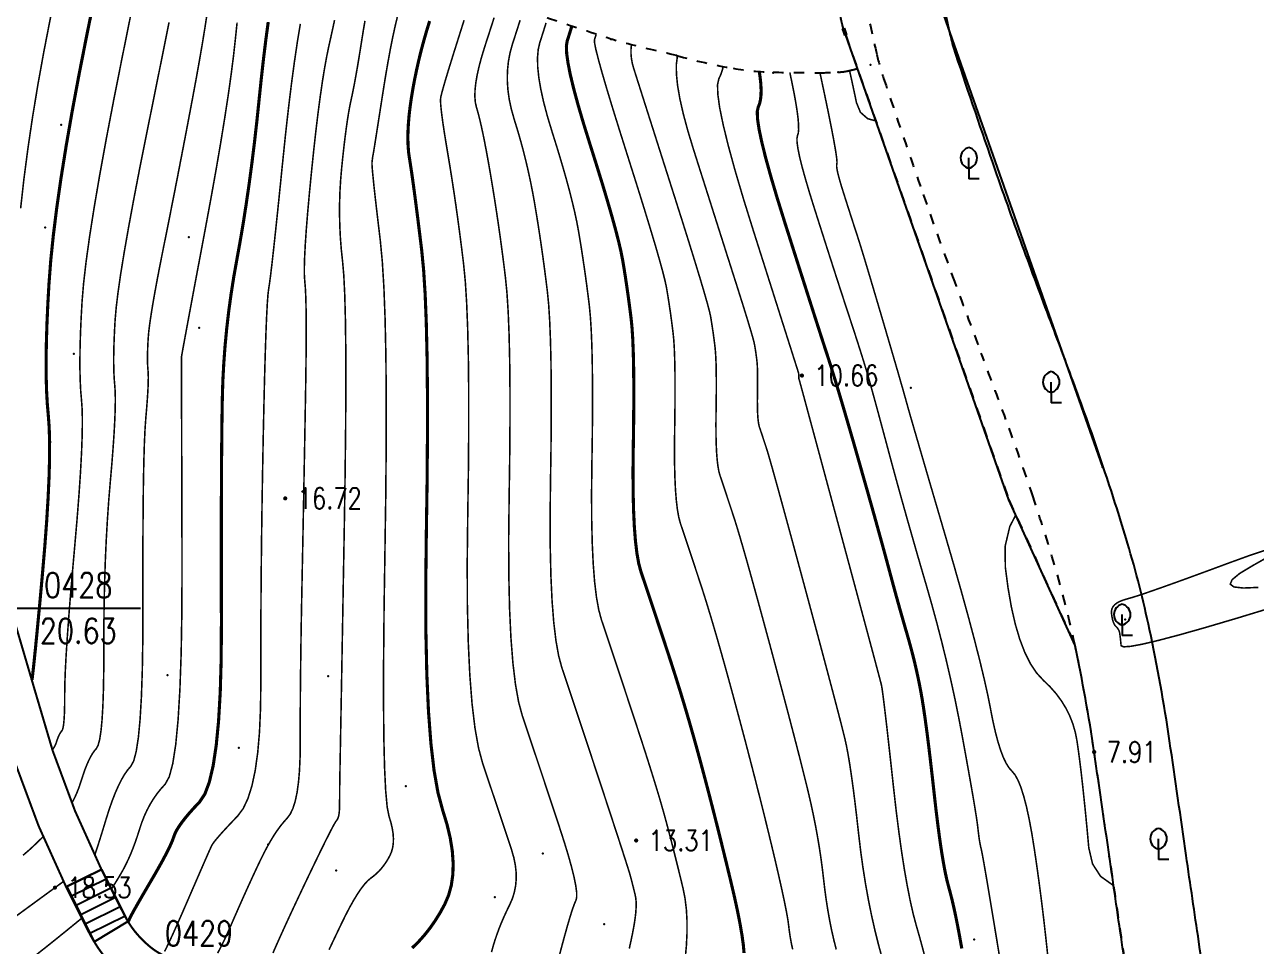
# Model space of a CAD drawing. Extents: x 940 to 2162, y 608 to 1562.
# Drawn here: x 1280.2 to 1339.5, y 819.3 to 863.6 of the extents above; entities that cross this region are included whole.
import ezdxf
from ezdxf.enums import TextEntityAlignment as Align

# ---------------------------------------------------------------- set-up
doc = ezdxf.new("R2010")
doc.units = 0
doc.header["$LTSCALE"] = 0.5
doc.header["$PDSIZE"] = 0.2
doc.linetypes.add('X6', pattern=[2, 1, -1])
doc.layers.get('0').update_dxf_attribs({"linetype": 'CONTINUOUS'})
for name, color, linetype in [('DGX', 2, 'CONTINUOUS'), ('DLSS', 4, 'CONTINUOUS'), ('GCD', 1, 'CONTINUOUS'), ('JMD', 6, 'CONTINUOUS'), ('KZD', 1, 'CONTINUOUS'), ('SXSS', 5, 'CONTINUOUS'), ('ZBTZ', 3, 'CONTINUOUS'), ('ZDH', 1, 'CONTINUOUS')]:
    doc.layers.add(name, color=color, linetype=linetype)
doc.styles.add('HZ', font='rs.shx', dxfattribs={"width": 0.8, "bigfont": 'hztxt.shx'})
doc.linetypes.add('1161', pattern='A,0,[149,AAA.SHX,S=0.15,R=0,X=0,Y=0],-1.6', length=1.6)

# ---------------------------------------------------------------- blocks, each defined once
blk = doc.blocks.new('gc143')
for p, q in [((0, 1), (0, 2)), ((0, 1), (0, 0)), ((1, 0), (0, 0))]:
    blk.add_line(p, q)
for centre, start, end in [((0.225, 2), 102.68038, 257.31962), ((-0.225, 2), 282.68038, 77.31962)]:
    blk.add_arc(centre, 1.025, start, end)
blk = doc.blocks.new('GC200')
at = {"linetype": 'Continuous', "const_width": 0.2, "flags": 128}
blk.add_lwpolyline([(-0.1, 0, 1), (0.1, 0, 1)], format="xyb", close=True, dxfattribs=at)

msp = doc.modelspace()

# ---------------------------------------------------------------- linework, layer by layer
at = {"linetype": 'Continuous', "flags": 128}
for points, elevation in [([(1283.881, 822.979), (1282.18, 822.141)], 18.435), ([(1285.156, 820.477), (1283.529, 819.503)], 17.54)]:
    msp.add_lwpolyline(points, dxfattribs=dict(at, elevation=elevation))
at = {"layer": 'DGX', "linetype": 'Continuous', "const_width": 0.075, "flags": 128}
for points, elevation in [([(1279.991, 854.805), (1280.151, 856.23), (1280.343, 857.695), (1280.566, 859.203), (1280.821, 860.752), (1281.108, 862.342), (1281.426, 863.974), (1281.744, 865.538), (1282.033, 866.925), (1282.29, 868.136), (1282.518, 869.17), (1282.715, 870.027), (1282.882, 870.708), (1283.019, 871.212), (1283.125, 871.54), (1283.211, 871.772), (1283.29, 871.989), (1283.322, 872.082)], 20.5), ([(1281.521, 828.732), (1281.561, 828.79), (1281.65, 828.944), (1281.702, 829.069), (1281.736, 829.174), (1281.769, 829.27), (1281.803, 829.357), (1281.837, 829.435), (1281.872, 829.504), (1281.907, 829.563), (1281.941, 829.613), (1281.977, 829.654), (1282.01, 829.715), (1282.038, 829.823), (1282.062, 829.979), (1282.081, 830.183), (1282.096, 830.434), (1282.106, 830.733), (1282.112, 831.08), (1282.113, 831.475), (1282.12, 831.952), (1282.142, 832.546), (1282.179, 833.258), (1282.232, 834.087), (1282.3, 835.033), (1282.384, 836.097), (1282.483, 837.278), (1282.598, 838.576), (1282.71, 839.873), (1282.802, 841.05), (1282.873, 842.106), (1282.923, 843.042), (1282.953, 843.857), (1282.963, 844.552), (1282.952, 845.126), (1282.921, 845.581), (1282.884, 845.999), (1282.86, 846.468), (1282.846, 846.985), (1282.844, 847.553), (1282.853, 848.169), (1282.873, 848.835), (1282.905, 849.551), (1282.948, 850.316), (1283.021, 851.192), (1283.142, 852.238), (1283.312, 853.457), (1283.53, 854.846), (1283.797, 856.407), (1284.112, 858.139), (1284.476, 860.042), (1284.888, 862.117), (1285.298, 864.145)], 19.5), ([(1282.457, 826.175), (1282.47, 826.197), (1282.595, 826.44), (1282.71, 826.697), (1282.814, 826.967), (1282.908, 827.25), (1282.996, 827.528), (1283.085, 827.782), (1283.175, 828.012), (1283.266, 828.218), (1283.357, 828.399), (1283.448, 828.556), (1283.541, 828.689), (1283.634, 828.798), (1283.721, 828.958), (1283.797, 829.244), (1283.86, 829.657), (1283.911, 830.195), (1283.95, 830.86), (1283.977, 831.651), (1283.992, 832.568), (1283.995, 833.612), (1283.997, 834.706), (1284.01, 835.774), (1284.033, 836.816), (1284.067, 837.833), (1284.111, 838.824), (1284.166, 839.789), (1284.231, 840.728), (1284.307, 841.642), (1284.382, 842.503), (1284.442, 843.284), (1284.49, 843.985), (1284.523, 844.606), (1284.543, 845.147), (1284.549, 845.608), (1284.542, 845.989), (1284.521, 846.291), (1284.497, 846.569), (1284.481, 846.88), (1284.472, 847.223), (1284.47, 847.6), (1284.476, 848.009), (1284.49, 848.451), (1284.511, 848.926), (1284.539, 849.434), (1284.591, 850.031), (1284.681, 850.775), (1284.81, 851.664), (1284.978, 852.699), (1285.185, 853.88), (1285.43, 855.207), (1285.713, 856.681), (1286.036, 858.3), (1286.361, 859.91), (1286.652, 861.356), (1286.91, 862.639), (1287.133, 863.757)], 19), ([(1283.554, 823.657), (1283.6, 823.789), (1283.67, 824.004), (1283.757, 824.276), (1283.86, 824.604), (1283.979, 824.989), (1284.114, 825.432), (1284.257, 825.883), (1284.402, 826.294), (1284.547, 826.667), (1284.694, 827), (1284.842, 827.295), (1284.99, 827.55), (1285.14, 827.765), (1285.291, 827.942), (1285.433, 828.201), (1285.555, 828.665), (1285.658, 829.334), (1285.741, 830.208), (1285.804, 831.286), (1285.848, 832.569), (1285.872, 834.057), (1285.877, 835.75), (1285.874, 837.46), (1285.878, 839.002), (1285.887, 840.375), (1285.901, 841.579), (1285.921, 842.614), (1285.947, 843.481), (1285.979, 844.178), (1286.016, 844.707), (1286.053, 845.132), (1286.083, 845.517), (1286.106, 845.863), (1286.123, 846.17), (1286.133, 846.437), (1286.136, 846.664), (1286.132, 846.852), (1286.122, 847.001), (1286.11, 847.138), (1286.102, 847.292), (1286.098, 847.461), (1286.097, 847.647), (1286.1, 847.849), (1286.106, 848.067), (1286.117, 848.302), (1286.131, 848.552), (1286.156, 848.847), (1286.201, 849.214), (1286.265, 849.652), (1286.347, 850.163), (1286.449, 850.746), (1286.57, 851.401), (1286.71, 852.128), (1286.869, 852.927), (1287.039, 853.77), (1287.21, 854.629), (1287.383, 855.505), (1287.557, 856.397), (1287.733, 857.306), (1287.911, 858.231), (1288.09, 859.172), (1288.271, 860.13), (1288.444, 861.065), (1288.601, 861.941), (1288.741, 862.756), (1288.864, 863.512), (1288.971, 864.207)], 18.5), ([(1289.473, 818.949), (1289.665, 819.317), (1289.863, 819.727), (1290.065, 820.18), (1290.268, 820.645), (1290.465, 821.094), (1290.656, 821.526), (1290.843, 821.941), (1291.024, 822.339), (1291.2, 822.721), (1291.37, 823.085), (1291.535, 823.433), (1291.697, 823.761), (1291.859, 824.068), (1292.02, 824.353), (1292.181, 824.616), (1292.342, 824.857), (1292.502, 825.076), (1292.661, 825.273), (1292.821, 825.449), (1292.969, 825.649), (1293.098, 825.921), (1293.207, 826.265), (1293.295, 826.68), (1293.364, 827.167), (1293.412, 827.726), (1293.44, 828.356), (1293.448, 829.058), (1293.447, 829.823), (1293.45, 830.642), (1293.456, 831.516), (1293.465, 832.444), (1293.477, 833.426), (1293.492, 834.462), (1293.511, 835.553), (1293.533, 836.699), (1293.556, 837.868), (1293.579, 839.03), (1293.601, 840.185), (1293.622, 841.334), (1293.644, 842.475), (1293.665, 843.61), (1293.685, 844.738), (1293.705, 845.859), (1293.721, 846.921), (1293.732, 847.874), (1293.737, 848.716), (1293.735, 849.448), (1293.728, 850.069), (1293.714, 850.581), (1293.695, 850.982), (1293.669, 851.273), (1293.649, 851.561), (1293.646, 851.954), (1293.66, 852.451), (1293.691, 853.053), (1293.739, 853.76), (1293.804, 854.571), (1293.886, 855.486), (1293.985, 856.506), (1294.092, 857.539), (1294.198, 858.496), (1294.304, 859.376), (1294.41, 860.178), (1294.515, 860.903), (1294.62, 861.551), (1294.724, 862.122), (1294.827, 862.617), (1294.926, 863.058), (1295.017, 863.473), (1295.1, 863.861)], 16.5), ([(1292.136, 818.957), (1292.289, 819.309), (1292.462, 819.695), (1292.653, 820.116), (1292.862, 820.572), (1293.09, 821.063), (1293.337, 821.588), (1293.602, 822.149), (1293.886, 822.744), (1294.163, 823.32), (1294.408, 823.825), (1294.621, 824.258), (1294.802, 824.619), (1294.95, 824.908), (1295.066, 825.125), (1295.15, 825.27), (1295.202, 825.343), (1295.236, 825.388), (1295.265, 825.45), (1295.29, 825.527), (1295.31, 825.621), (1295.325, 825.731), (1295.336, 825.858), (1295.342, 826), (1295.344, 826.159), (1295.344, 826.331), (1295.345, 826.517), (1295.346, 826.714), (1295.348, 826.924), (1295.351, 827.146), (1295.354, 827.38), (1295.359, 827.627), (1295.363, 827.885), (1295.371, 828.299), (1295.384, 829.008), (1295.402, 830.014), (1295.426, 831.316), (1295.454, 832.915), (1295.488, 834.81), (1295.526, 837.001), (1295.57, 839.489), (1295.609, 841.995), (1295.634, 844.241), (1295.645, 846.227), (1295.642, 847.954), (1295.624, 849.42), (1295.592, 850.627), (1295.546, 851.573), (1295.486, 852.26), (1295.426, 852.817), (1295.382, 853.376), (1295.354, 853.936), (1295.341, 854.497), (1295.343, 855.06), (1295.361, 855.624), (1295.395, 856.189), (1295.444, 856.756), (1295.5, 857.303), (1295.557, 857.809), (1295.613, 858.275), (1295.669, 858.699), (1295.725, 859.083), (1295.78, 859.426), (1295.835, 859.728), (1295.89, 859.99), (1295.946, 860.246), (1296.004, 860.534), (1296.066, 860.853), (1296.13, 861.203), (1296.197, 861.584), (1296.266, 861.996), (1296.338, 862.439), (1296.413, 862.914), (1296.489, 863.387), (1296.565, 863.829)], 16), ([(1294.837, 819.118), (1295.014, 819.494), (1295.208, 819.902), (1295.419, 820.344), (1295.633, 820.78), (1295.837, 821.171), (1296.031, 821.516), (1296.216, 821.816), (1296.39, 822.071), (1296.554, 822.281), (1296.708, 822.446), (1296.852, 822.566), (1296.987, 822.668), (1297.117, 822.779), (1297.24, 822.9), (1297.358, 823.031), (1297.469, 823.171), (1297.574, 823.321), (1297.673, 823.481), (1297.765, 823.65), (1297.843, 823.831), (1297.897, 824.028), (1297.927, 824.241), (1297.934, 824.468), (1297.917, 824.711), (1297.876, 824.97), (1297.812, 825.244), (1297.723, 825.533), (1297.633, 825.991), (1297.561, 826.771), (1297.508, 827.875), (1297.473, 829.3), (1297.458, 831.049), (1297.462, 833.119), (1297.484, 835.513), (1297.525, 838.228), (1297.566, 840.981), (1297.587, 843.483), (1297.589, 845.735), (1297.571, 847.737), (1297.533, 849.489), (1297.476, 850.992), (1297.399, 852.244), (1297.303, 853.246), (1297.204, 854.073), (1297.119, 854.797), (1297.047, 855.42), (1296.99, 855.941), (1296.948, 856.36), (1296.919, 856.677), (1296.904, 856.892), (1296.903, 857.006), (1296.909, 857.066), (1296.916, 857.122), (1296.922, 857.174), (1296.928, 857.22), (1296.934, 857.263), (1296.94, 857.301), (1296.946, 857.334), (1296.952, 857.363), (1296.965, 857.434), (1296.992, 857.595), (1297.032, 857.845), (1297.086, 858.185), (1297.153, 858.614), (1297.234, 859.132), (1297.329, 859.74), (1297.438, 860.437), (1297.553, 861.155), (1297.668, 861.823), (1297.782, 862.443), (1297.895, 863.014), (1298.008, 863.536), (1298.121, 864.009)], 15.5), ([(1301.336, 863.863), (1301.184, 863.38), (1301.009, 862.826), (1300.833, 862.268), (1300.679, 861.773), (1300.546, 861.34), (1300.435, 860.97), (1300.346, 860.663), (1300.278, 860.418), (1300.232, 860.237), (1300.208, 860.118), (1300.201, 859.999), (1300.209, 859.818), (1300.231, 859.576), (1300.267, 859.271), (1300.317, 858.904), (1300.381, 858.476), (1300.46, 857.985), (1300.552, 857.432), (1300.651, 856.839), (1300.749, 856.225), (1300.846, 855.591), (1300.942, 854.938), (1301.036, 854.264), (1301.129, 853.57), (1301.221, 852.856), (1301.312, 852.121), (1301.394, 851.28), (1301.459, 850.243), (1301.508, 849.01), (1301.541, 847.583), (1301.558, 845.96), (1301.558, 844.142), (1301.542, 842.129), (1301.51, 839.921), (1301.486, 837.718), (1301.494, 835.721), (1301.536, 833.929), (1301.611, 832.343), (1301.718, 830.963), (1301.859, 829.788), (1302.032, 828.819), (1302.238, 828.056), (1302.455, 827.414), (1302.659, 826.807), (1302.851, 826.237), (1303.03, 825.702), (1303.196, 825.204), (1303.35, 824.742), (1303.492, 824.315), (1303.621, 823.925), (1303.727, 823.557), (1303.8, 823.2), (1303.839, 822.854), (1303.844, 822.518), (1303.816, 822.192), (1303.753, 821.876), (1303.658, 821.571), (1303.528, 821.276), (1303.387, 820.987), (1303.255, 820.7), (1303.132, 820.414), (1303.018, 820.129), (1302.913, 819.845), (1302.818, 819.563), (1302.732, 819.282), (1302.655, 819.002)], 14.5), ([(1302.781, 863.981), (1302.654, 863.586), (1302.509, 863.138), (1302.346, 862.635), (1302.189, 862.126), (1302.062, 861.656), (1301.965, 861.225), (1301.898, 860.835), (1301.861, 860.484), (1301.854, 860.172), (1301.877, 859.901), (1301.93, 859.668), (1301.999, 859.432), (1302.073, 859.149), (1302.151, 858.817), (1302.234, 858.438), (1302.321, 858.01), (1302.412, 857.535), (1302.507, 857.013), (1302.606, 856.442), (1302.706, 855.844), (1302.804, 855.239), (1302.898, 854.627), (1302.99, 854.007), (1303.079, 853.38), (1303.165, 852.746), (1303.248, 852.105), (1303.328, 851.457), (1303.4, 850.719), (1303.458, 849.811), (1303.501, 848.731), (1303.53, 847.48), (1303.544, 846.059), (1303.544, 844.466), (1303.53, 842.702), (1303.502, 840.767), (1303.481, 838.837), (1303.489, 837.087), (1303.525, 835.517), (1303.59, 834.128), (1303.685, 832.918), (1303.808, 831.889), (1303.96, 831.04), (1304.14, 830.372), (1304.339, 829.782), (1304.545, 829.168), (1304.758, 828.531), (1304.979, 827.871), (1305.206, 827.187), (1305.441, 826.48), (1305.683, 825.75), (1305.932, 824.996), (1306.165, 824.271), (1306.36, 823.629), (1306.516, 823.068), (1306.634, 822.589), (1306.713, 822.191), (1306.753, 821.876), (1306.755, 821.642), (1306.718, 821.49), (1306.656, 821.349), (1306.582, 821.148), (1306.495, 820.888), (1306.397, 820.567), (1306.287, 820.187), (1306.164, 819.747), (1306.029, 819.247), (1305.882, 818.687)], 14), ([(1309.287, 819.173), (1309.365, 819.529), (1309.433, 819.852), (1309.489, 820.142), (1309.535, 820.407), (1309.571, 820.654), (1309.597, 820.882), (1309.612, 821.091), (1309.618, 821.282), (1309.613, 821.455), (1309.598, 821.609), (1309.572, 821.744), (1309.542, 821.869), (1309.512, 821.992), (1309.483, 822.112), (1309.453, 822.229), (1309.424, 822.344), (1309.395, 822.456), (1309.366, 822.565), (1309.337, 822.672), (1309.291, 822.831), (1309.209, 823.095), (1309.091, 823.465), (1308.938, 823.94), (1308.749, 824.521), (1308.524, 825.208), (1308.264, 826), (1307.968, 826.898), (1307.663, 827.82), (1307.377, 828.686), (1307.109, 829.495), (1306.859, 830.247), (1306.627, 830.942), (1306.414, 831.581), (1306.219, 832.162), (1306.042, 832.688), (1305.887, 833.262), (1305.757, 833.991), (1305.651, 834.874), (1305.57, 835.913), (1305.514, 837.106), (1305.483, 838.454), (1305.476, 839.956), (1305.494, 841.614), (1305.519, 843.275), (1305.531, 844.789), (1305.53, 846.157), (1305.518, 847.378), (1305.493, 848.451), (1305.456, 849.378), (1305.407, 850.159), (1305.345, 850.792), (1305.276, 851.349), (1305.205, 851.899), (1305.131, 852.444), (1305.055, 852.982), (1304.976, 853.514), (1304.895, 854.04), (1304.811, 854.559), (1304.725, 855.073), (1304.634, 855.582), (1304.533, 856.089), (1304.424, 856.593), (1304.307, 857.095), (1304.181, 857.595), (1304.046, 858.092), (1303.902, 858.587), (1303.75, 859.08), (1303.612, 859.566), (1303.51, 860.043), (1303.444, 860.511), (1303.415, 860.969), (1303.422, 861.418), (1303.466, 861.857), (1303.546, 862.286), (1303.662, 862.707), (1303.793, 863.111), (1303.916, 863.495), (1304.032, 863.857)], 13.5), ([(1284.352, 822.03), (1284.368, 822.053), (1284.47, 822.208), (1284.579, 822.381), (1284.695, 822.572), (1284.819, 822.78), (1284.945, 823.003), (1285.067, 823.239), (1285.185, 823.489), (1285.3, 823.751), (1285.41, 824.027), (1285.517, 824.316), (1285.62, 824.617), (1285.72, 824.932), (1285.824, 825.247), (1285.943, 825.549), (1286.076, 825.837), (1286.222, 826.113), (1286.383, 826.376), (1286.557, 826.625), (1286.746, 826.862), (1286.949, 827.086), (1287.145, 827.442), (1287.314, 828.078), (1287.456, 828.993), (1287.57, 830.187), (1287.658, 831.661), (1287.719, 833.413), (1287.752, 835.445), (1287.759, 837.756), (1287.752, 840.055), (1287.747, 842.05), (1287.742, 843.741), (1287.738, 845.129), (1287.735, 846.212), (1287.733, 846.993), (1287.732, 847.469), (1287.732, 847.642), (1287.75, 847.756), (1287.804, 848.058), (1287.894, 848.547), (1288.019, 849.223), (1288.18, 850.086), (1288.376, 851.137), (1288.609, 852.375), (1288.876, 853.799), (1289.149, 855.272), (1289.396, 856.651), (1289.617, 857.939), (1289.811, 859.133), (1289.98, 860.236), (1290.123, 861.246), (1290.24, 862.163), (1290.331, 862.988), (1290.409, 863.741)], 18), ([(1286.919, 819.034), (1287.026, 819.246), (1287.163, 819.531), (1287.328, 819.889), (1287.521, 820.32), (1287.744, 820.824), (1287.995, 821.402), (1288.246, 821.982), (1288.468, 822.493), (1288.66, 822.936), (1288.823, 823.31), (1288.957, 823.616), (1289.062, 823.853), (1289.138, 824.022), (1289.184, 824.122), (1289.231, 824.202), (1289.31, 824.311), (1289.42, 824.448), (1289.561, 824.613), (1289.733, 824.806), (1289.937, 825.027), (1290.172, 825.277), (1290.439, 825.555), (1290.703, 825.91), (1290.931, 826.393), (1291.124, 827.003), (1291.281, 827.739), (1291.402, 828.603), (1291.488, 829.594), (1291.537, 830.712), (1291.552, 831.957), (1291.55, 833.286), (1291.553, 834.655), (1291.561, 836.063), (1291.573, 837.512), (1291.589, 839), (1291.61, 840.528), (1291.636, 842.097), (1291.666, 843.705), (1291.699, 845.242), (1291.731, 846.599), (1291.764, 847.773), (1291.797, 848.767), (1291.83, 849.579), (1291.863, 850.209), (1291.896, 850.658), (1291.929, 850.926), (1291.969, 851.178), (1292.022, 851.578), (1292.087, 852.126), (1292.166, 852.824), (1292.257, 853.67), (1292.362, 854.664), (1292.479, 855.807), (1292.61, 857.099), (1292.747, 858.42), (1292.886, 859.652), (1293.026, 860.795), (1293.168, 861.848), (1293.31, 862.811), (1293.455, 863.685)], 17), ([(1311.972, 818.632), (1312.034, 819.298), (1312.065, 819.925), (1312.065, 820.516), (1312.033, 821.07), (1311.97, 821.586), (1311.875, 822.065), (1311.765, 822.521), (1311.656, 822.967), (1311.547, 823.404), (1311.44, 823.832), (1311.333, 824.25), (1311.227, 824.659), (1311.122, 825.058), (1311.017, 825.449), (1310.903, 825.86), (1310.77, 826.322), (1310.616, 826.835), (1310.443, 827.399), (1310.25, 828.014), (1310.038, 828.681), (1309.805, 829.398), (1309.553, 830.167), (1309.298, 830.937), (1309.059, 831.66), (1308.835, 832.336), (1308.626, 832.964), (1308.433, 833.545), (1308.255, 834.079), (1308.092, 834.565), (1307.944, 835.003), (1307.815, 835.483), (1307.706, 836.092), (1307.617, 836.83), (1307.55, 837.698), (1307.503, 838.694), (1307.477, 839.82), (1307.471, 841.075), (1307.486, 842.46), (1307.507, 843.848), (1307.517, 845.113), (1307.517, 846.255), (1307.506, 847.275), (1307.486, 848.172), (1307.455, 848.946), (1307.413, 849.598), (1307.362, 850.127), (1307.304, 850.592), (1307.245, 851.052), (1307.183, 851.507), (1307.119, 851.956), (1307.053, 852.401), (1306.986, 852.84), (1306.916, 853.274), (1306.844, 853.703), (1306.76, 854.151), (1306.655, 854.642), (1306.528, 855.176), (1306.38, 855.753), (1306.21, 856.373), (1306.018, 857.036), (1305.805, 857.742), (1305.57, 858.491), (1305.346, 859.232), (1305.165, 859.915), (1305.027, 860.539), (1304.931, 861.104), (1304.879, 861.61), (1304.869, 862.058), (1304.903, 862.447), (1304.979, 862.778), (1305.078, 863.085), (1305.179, 863.403), (1305.282, 863.733)], 13), ([(1317.152, 819.132), (1317.111, 819.312), (1317.074, 819.496), (1317.04, 819.685), (1317.009, 819.877), (1316.982, 820.073), (1316.958, 820.274), (1316.926, 820.512), (1316.874, 820.82), (1316.801, 821.199), (1316.708, 821.649), (1316.595, 822.169), (1316.461, 822.76), (1316.308, 823.421), (1316.134, 824.153), (1315.945, 824.931), (1315.748, 825.732), (1315.541, 826.554), (1315.326, 827.399), (1315.102, 828.266), (1314.87, 829.156), (1314.628, 830.067), (1314.377, 831.001), (1314.129, 831.917), (1313.892, 832.775), (1313.667, 833.575), (1313.454, 834.317), (1313.253, 835.001), (1313.064, 835.627), (1312.888, 836.195), (1312.723, 836.705), (1312.569, 837.172), (1312.424, 837.61), (1312.288, 838.019), (1312.162, 838.4), (1312.044, 838.752), (1311.936, 839.075), (1311.838, 839.369), (1311.748, 839.635), (1311.67, 839.926), (1311.604, 840.295), (1311.55, 840.742), (1311.509, 841.267), (1311.481, 841.871), (1311.465, 842.553), (1311.462, 843.314), (1311.471, 844.152), (1311.483, 844.993), (1311.489, 845.76), (1311.489, 846.452), (1311.483, 847.07), (1311.47, 847.613), (1311.452, 848.082), (1311.427, 848.477), (1311.395, 848.798), (1311.361, 849.079), (1311.324, 849.358), (1311.287, 849.633), (1311.248, 849.906), (1311.209, 850.175), (1311.167, 850.441), (1311.125, 850.704), (1311.082, 850.964), (1311.014, 851.289), (1310.899, 851.748), (1310.736, 852.341), (1310.526, 853.068), (1310.268, 853.928), (1309.963, 854.923), (1309.611, 856.051), (1309.211, 857.313), (1308.816, 858.564), (1308.476, 859.657), (1308.192, 860.593), (1307.965, 861.373), (1307.793, 861.995), (1307.676, 862.46), (1307.616, 862.769), (1307.612, 862.92), (1307.647, 863.031), (1307.693, 863.183)], 12), ([(1280.106, 823.662), (1280.334, 823.856), (1280.518, 824.021), (1280.68, 824.175), (1280.844, 824.332), (1281.01, 824.494), (1281.073, 824.556)], 19), ([(1279.554, 820.573), (1280.273, 821.1), (1280.987, 821.622), (1281.608, 822.076), (1282.052, 822.401)], 18.5), ([(1280.079, 818.357), (1280.361, 818.573), (1280.666, 818.81), (1280.995, 819.069), (1281.347, 819.349), (1281.723, 819.65), (1282.122, 819.972), (1282.512, 820.289), (1282.859, 820.573), (1282.931, 820.634)], 18)]:
    msp.add_lwpolyline(points, dxfattribs=dict(at, elevation=elevation))
at = {"layer": 'DGX', "color": 3, "linetype": 'Continuous', "const_width": 0.15, "flags": 128}
for points, elevation in [([(1280.539, 832.105), (1280.557, 832.243), (1280.628, 832.879), (1280.711, 833.686), (1280.806, 834.664), (1280.915, 835.814), (1281.035, 837.135), (1281.151, 838.488), (1281.244, 839.73), (1281.313, 840.862), (1281.36, 841.884), (1281.384, 842.795), (1281.386, 843.597), (1281.364, 844.289), (1281.32, 844.87), (1281.272, 845.43), (1281.238, 846.056), (1281.22, 846.748), (1281.217, 847.505), (1281.23, 848.329), (1281.257, 849.22), (1281.299, 850.176), (1281.357, 851.198), (1281.442, 852.307), (1281.567, 853.522), (1281.732, 854.843), (1281.937, 856.271), (1282.182, 857.805), (1282.467, 859.445), (1282.792, 861.192), (1283.157, 863.045), (1283.521, 864.841)], 20), ([(1285.164, 820.464), (1285.183, 820.498), (1285.213, 820.557), (1285.242, 820.621), (1285.284, 820.708), (1285.35, 820.835), (1285.442, 821.003), (1285.559, 821.211), (1285.701, 821.46), (1285.868, 821.749), (1286.061, 822.079), (1286.278, 822.45), (1286.496, 822.824), (1286.691, 823.168), (1286.863, 823.48), (1287.01, 823.76), (1287.135, 824.009), (1287.236, 824.226), (1287.313, 824.412), (1287.367, 824.566), (1287.423, 824.713), (1287.507, 824.878), (1287.62, 825.06), (1287.761, 825.259), (1287.93, 825.476), (1288.127, 825.71), (1288.352, 825.961), (1288.606, 826.229), (1288.857, 826.607), (1289.073, 827.185), (1289.256, 827.963), (1289.404, 828.941), (1289.518, 830.119), (1289.598, 831.498), (1289.644, 833.077), (1289.655, 834.857), (1289.651, 836.67), (1289.65, 838.352), (1289.651, 839.902), (1289.655, 841.32), (1289.662, 842.606), (1289.672, 843.76), (1289.684, 844.783), (1289.699, 845.673), (1289.724, 846.499), (1289.768, 847.328), (1289.829, 848.16), (1289.908, 848.995), (1290.005, 849.833), (1290.12, 850.673), (1290.252, 851.517), (1290.403, 852.363), (1290.559, 853.225), (1290.709, 854.115), (1290.852, 855.033), (1290.989, 855.979), (1291.119, 856.953), (1291.243, 857.955), (1291.36, 858.985), (1291.47, 860.043), (1291.578, 861.081), (1291.687, 862.048), (1291.797, 862.944), (1291.908, 863.771)], 17.5), ([(1299.677, 863.818), (1299.533, 863.349), (1299.398, 862.881), (1299.274, 862.417), (1299.159, 861.954), (1299.055, 861.493), (1298.96, 861.035), (1298.874, 860.578), (1298.799, 860.124), (1298.736, 859.682), (1298.687, 859.263), (1298.654, 858.866), (1298.634, 858.492), (1298.63, 858.141), (1298.64, 857.812), (1298.664, 857.505), (1298.704, 857.222), (1298.753, 856.914), (1298.81, 856.536), (1298.874, 856.087), (1298.944, 855.568), (1299.022, 854.978), (1299.106, 854.318), (1299.197, 853.587), (1299.295, 852.786), (1299.387, 851.84), (1299.461, 850.675), (1299.516, 849.29), (1299.553, 847.686), (1299.572, 845.862), (1299.572, 843.819), (1299.554, 841.557), (1299.517, 839.075), (1299.49, 836.6), (1299.498, 834.361), (1299.542, 832.355), (1299.622, 830.584), (1299.738, 829.048), (1299.89, 827.745), (1300.078, 826.678), (1300.301, 825.844), (1300.514, 825.147), (1300.67, 824.486), (1300.769, 823.863), (1300.81, 823.277), (1300.794, 822.727), (1300.721, 822.215), (1300.591, 821.74), (1300.403, 821.302), (1300.18, 820.894), (1299.941, 820.51), (1299.688, 820.148), (1299.42, 819.81), (1299.137, 819.494), (1298.839, 819.202)], 15), ([(1314.81, 818.958), (1314.776, 819.343), (1314.713, 819.803), (1314.622, 820.337), (1314.503, 820.946), (1314.355, 821.628), (1314.178, 822.386), (1313.988, 823.172), (1313.799, 823.943), (1313.612, 824.697), (1313.426, 825.435), (1313.242, 826.156), (1313.059, 826.862), (1312.877, 827.551), (1312.697, 828.225), (1312.516, 828.888), (1312.331, 829.548), (1312.142, 830.205), (1311.949, 830.858), (1311.752, 831.508), (1311.551, 832.154), (1311.346, 832.797), (1311.138, 833.436), (1310.933, 834.055), (1310.741, 834.635), (1310.562, 835.178), (1310.394, 835.682), (1310.239, 836.148), (1310.096, 836.577), (1309.965, 836.967), (1309.846, 837.319), (1309.742, 837.704), (1309.655, 838.193), (1309.584, 838.786), (1309.53, 839.482), (1309.492, 840.283), (1309.471, 841.187), (1309.466, 842.195), (1309.479, 843.306), (1309.495, 844.42), (1309.503, 845.436), (1309.503, 846.354), (1309.495, 847.172), (1309.478, 847.893), (1309.453, 848.514), (1309.42, 849.038), (1309.379, 849.462), (1309.332, 849.836), (1309.284, 850.205), (1309.235, 850.57), (1309.184, 850.931), (1309.131, 851.288), (1309.077, 851.641), (1309.021, 851.989), (1308.963, 852.334), (1308.887, 852.72), (1308.777, 853.195), (1308.632, 853.758), (1308.453, 854.41), (1308.239, 855.151), (1307.991, 855.979), (1307.708, 856.896), (1307.391, 857.902), (1307.081, 858.898), (1306.821, 859.786), (1306.61, 860.566), (1306.448, 861.238), (1306.336, 861.803), (1306.273, 862.259), (1306.259, 862.608), (1306.295, 862.849), (1306.362, 863.058), (1306.441, 863.311), (1306.521, 863.57)], 12.5)]:
    msp.add_lwpolyline(points, dxfattribs=dict(at, elevation=elevation))
at = {"layer": 'DGX', "linetype": 'Continuous', "const_width": 0.075}
for points, elevation in [([(1319.247, 819.128), (1319.134, 819.577), (1319.03, 820.036), (1318.935, 820.506), (1318.848, 820.987), (1318.771, 821.478), (1318.701, 821.979), (1318.641, 822.492), (1318.58, 823.01), (1318.51, 823.532), (1318.431, 824.056), (1318.342, 824.583), (1318.245, 825.113), (1318.138, 825.646), (1318.022, 826.181), (1317.897, 826.72), (1317.755, 827.302), (1317.588, 827.97), (1317.396, 828.724), (1317.178, 829.563), (1316.936, 830.488), (1316.668, 831.499), (1316.375, 832.595), (1316.058, 833.777), (1315.741, 834.945), (1315.453, 836.001), (1315.192, 836.945), (1314.96, 837.776), (1314.755, 838.494), (1314.578, 839.1), (1314.429, 839.593), (1314.308, 839.974), (1314.204, 840.289), (1314.106, 840.585), (1314.014, 840.861), (1313.929, 841.117), (1313.85, 841.355), (1313.777, 841.573), (1313.711, 841.772), (1313.65, 841.951), (1313.597, 842.147), (1313.553, 842.396), (1313.517, 842.698), (1313.489, 843.052), (1313.47, 843.46), (1313.459, 843.92), (1313.457, 844.433), (1313.463, 844.999), (1313.471, 845.566), (1313.476, 846.083), (1313.475, 846.55), (1313.471, 846.967), (1313.463, 847.334), (1313.45, 847.65), (1313.433, 847.917), (1313.412, 848.133), (1313.389, 848.323), (1313.364, 848.511), (1313.339, 848.697), (1313.313, 848.881), (1313.286, 849.062), (1313.258, 849.242), (1313.23, 849.419), (1313.201, 849.594), (1313.147, 849.838), (1313.046, 850.22), (1312.898, 850.74), (1312.703, 851.399), (1312.46, 852.196), (1312.17, 853.132), (1311.833, 854.206), (1311.448, 855.418), (1311.06, 856.635), (1310.713, 857.724), (1310.408, 858.683), (1310.143, 859.513), (1309.92, 860.215), (1309.738, 860.787), (1309.597, 861.231), (1309.497, 861.545), (1309.429, 861.794), (1309.386, 862.039), (1309.367, 862.28), (1309.373, 862.518), (1309.393, 862.676)], 11.5), ([(1311.613, 862.145), (1311.601, 862.112), (1311.551, 861.73), (1311.555, 861.264), (1311.612, 860.711), (1311.722, 860.073), (1311.886, 859.35), (1312.104, 858.54), (1312.375, 857.646), (1312.667, 856.725), (1312.949, 855.839), (1313.22, 854.987), (1313.48, 854.169), (1313.729, 853.386), (1313.967, 852.636), (1314.195, 851.921), (1314.412, 851.241), (1314.611, 850.613), (1314.786, 850.057), (1314.936, 849.572), (1315.062, 849.159), (1315.163, 848.818), (1315.24, 848.549), (1315.292, 848.351), (1315.319, 848.225), (1315.335, 848.134), (1315.349, 848.042), (1315.364, 847.949), (1315.378, 847.855), (1315.391, 847.76), (1315.404, 847.664), (1315.417, 847.566), (1315.429, 847.468), (1315.44, 847.356), (1315.449, 847.218), (1315.455, 847.054), (1315.46, 846.864), (1315.462, 846.648), (1315.462, 846.407), (1315.46, 846.139), (1315.455, 845.845), (1315.452, 845.552), (1315.453, 845.286), (1315.459, 845.048), (1315.469, 844.837), (1315.483, 844.653), (1315.502, 844.497), (1315.525, 844.368), (1315.552, 844.267), (1315.584, 844.174), (1315.618, 844.071), (1315.656, 843.958), (1315.697, 843.835), (1315.741, 843.702), (1315.788, 843.559), (1315.839, 843.406), (1315.893, 843.243), (1315.97, 842.991), (1316.091, 842.573), (1316.256, 841.987), (1316.465, 841.234), (1316.717, 840.315), (1317.014, 839.228), (1317.354, 837.974), (1317.738, 836.553), (1318.123, 835.123), (1318.467, 833.843), (1318.769, 832.711), (1319.03, 831.728), (1319.25, 830.894), (1319.428, 830.209), (1319.565, 829.673), (1319.661, 829.286), (1319.737, 828.942), (1319.815, 828.532), (1319.895, 828.057), (1319.976, 827.517), (1320.06, 826.913), (1320.146, 826.243), (1320.233, 825.508), (1320.323, 824.709), (1320.42, 823.885), (1320.532, 823.079), (1320.657, 822.289), (1320.796, 821.516), (1320.949, 820.76), (1321.116, 820.021), (1321.297, 819.299), (1321.492, 818.594)], 11), ([(1313.807, 861.631), (1313.764, 861.454), (1313.691, 861.243), (1313.598, 861.041), (1313.534, 860.753), (1313.548, 860.286), (1313.638, 859.642), (1313.807, 858.819), (1314.052, 857.818), (1314.375, 856.639), (1314.775, 855.281), (1315.253, 853.746), (1315.738, 852.219), (1316.16, 850.891), (1316.519, 849.759), (1316.816, 848.825), (1317.05, 848.089), (1317.221, 847.549), (1317.33, 847.208), (1317.376, 847.063), (1317.389, 847.02), (1317.401, 846.982), (1317.412, 846.948), (1317.42, 846.92), (1317.427, 846.896), (1317.433, 846.878), (1317.436, 846.864), (1317.438, 846.855), (1317.439, 846.849), (1317.44, 846.843), (1317.441, 846.836), (1317.442, 846.83), (1317.443, 846.823), (1317.444, 846.817), (1317.445, 846.81), (1317.446, 846.803), (1317.447, 846.795), (1317.447, 846.786), (1317.448, 846.775), (1317.448, 846.762), (1317.448, 846.747), (1317.448, 846.73), (1317.448, 846.712), (1317.448, 846.691), (1317.447, 846.671), (1317.447, 846.653), (1317.448, 846.636), (1317.449, 846.622), (1317.449, 846.609), (1317.451, 846.599), (1317.452, 846.59), (1317.454, 846.583), (1317.456, 846.576), (1317.459, 846.569), (1317.461, 846.561), (1317.464, 846.553), (1317.467, 846.544), (1317.471, 846.534), (1317.474, 846.523), (1317.478, 846.512), (1317.511, 846.39), (1317.605, 846.046), (1317.758, 845.48), (1317.97, 844.693), (1318.243, 843.685), (1318.575, 842.454), (1318.966, 841.003), (1319.418, 839.329), (1319.87, 837.652), (1320.265, 836.186), (1320.602, 834.933), (1320.882, 833.892), (1321.104, 833.064), (1321.268, 832.448), (1321.375, 832.044), (1321.424, 831.853), (1321.451, 831.702), (1321.491, 831.418), (1321.544, 831.001), (1321.61, 830.451), (1321.69, 829.769), (1321.782, 828.954), (1321.887, 828.007), (1322.005, 826.926), (1322.131, 825.819), (1322.261, 824.791), (1322.393, 823.841), (1322.529, 822.97), (1322.668, 822.178), (1322.81, 821.465), (1322.954, 820.83), (1323.102, 820.275), (1323.246, 819.773), (1323.376, 819.3), (1323.493, 818.857)], 10.5), ([(1319.887, 861.438), (1319.904, 861.362), (1320.005, 860.908), (1320.111, 860.417), (1320.222, 859.888), (1320.414, 859.422), (1320.761, 859.119), (1321.156, 859.009)], 8.5), ([(1317.014, 861.342), (1317.12, 860.837), (1317.223, 860.323), (1317.305, 859.866), (1317.368, 859.465), (1317.411, 859.12), (1317.434, 858.832), (1317.437, 858.6), (1317.421, 858.425), (1317.384, 858.307), (1317.356, 858.173), (1317.364, 857.953), (1317.409, 857.648), (1317.491, 857.256), (1317.61, 856.779), (1317.766, 856.215), (1317.958, 855.565), (1318.187, 854.83), (1318.429, 854.069), (1318.66, 853.345), (1318.88, 852.657), (1319.09, 852.005), (1319.288, 851.39), (1319.476, 850.811), (1319.653, 850.268), (1319.819, 849.762), (1319.974, 849.29), (1320.117, 848.851), (1320.249, 848.445), (1320.368, 848.072), (1320.476, 847.731), (1320.571, 847.424), (1320.655, 847.149), (1320.727, 846.908), (1320.801, 846.652), (1320.891, 846.336), (1320.995, 845.959), (1321.116, 845.521), (1321.251, 845.023), (1321.402, 844.464), (1321.569, 843.844), (1321.751, 843.164), (1321.945, 842.44), (1322.149, 841.692), (1322.363, 840.918), (1322.587, 840.119), (1322.82, 839.295), (1323.063, 838.446), (1323.316, 837.571), (1323.579, 836.672), (1323.84, 835.76), (1324.089, 834.848), (1324.325, 833.936), (1324.548, 833.025), (1324.759, 832.114), (1324.957, 831.204), (1325.142, 830.293), (1325.315, 829.383), (1325.472, 828.519), (1325.611, 827.744), (1325.732, 827.061), (1325.835, 826.468), (1325.919, 825.965), (1325.985, 825.553), (1326.032, 825.231), (1326.062, 825), (1326.082, 824.822), (1326.102, 824.66), (1326.121, 824.512), (1326.141, 824.38), (1326.16, 824.263), (1326.179, 824.161), (1326.198, 824.075), (1326.216, 824.004), (1326.243, 823.888), (1326.286, 823.666), (1326.345, 823.339), (1326.421, 822.906), (1326.513, 822.368), (1326.621, 821.725), (1326.746, 820.976), (1326.887, 820.121), (1327.031, 819.248), (1327.161, 818.443)], 9.5), ([(1318.462, 861.332), (1318.522, 861.058), (1318.648, 860.466), (1318.785, 859.813), (1318.917, 859.172), (1319.028, 858.611), (1319.12, 858.13), (1319.191, 857.731), (1319.243, 857.412), (1319.274, 857.174), (1319.286, 857.016), (1319.277, 856.94), (1319.266, 856.886), (1319.269, 856.798), (1319.287, 856.675), (1319.32, 856.517), (1319.368, 856.326), (1319.43, 856.099), (1319.508, 855.838), (1319.6, 855.542), (1319.697, 855.236), (1319.79, 854.945), (1319.878, 854.669), (1319.962, 854.407), (1320.042, 854.16), (1320.118, 853.927), (1320.189, 853.709), (1320.256, 853.505), (1320.331, 853.27), (1320.429, 852.956), (1320.55, 852.563), (1320.692, 852.092), (1320.857, 851.543), (1321.043, 850.915), (1321.252, 850.208), (1321.484, 849.423), (1321.713, 848.641), (1321.918, 847.943), (1322.097, 847.33), (1322.251, 846.802), (1322.379, 846.357), (1322.482, 845.998), (1322.559, 845.723), (1322.612, 845.532), (1322.676, 845.301), (1322.789, 844.904), (1322.951, 844.341), (1323.163, 843.613), (1323.423, 842.72), (1323.732, 841.66), (1324.091, 840.436), (1324.498, 839.045), (1324.911, 837.625), (1325.283, 836.313), (1325.615, 835.108), (1325.907, 834.01), (1326.16, 833.019), (1326.372, 832.136), (1326.545, 831.36), (1326.677, 830.69), (1326.792, 830.105), (1326.911, 829.581), (1327.034, 829.116), (1327.161, 828.713), (1327.292, 828.37), (1327.428, 828.087), (1327.568, 827.865), (1327.712, 827.703), (1327.856, 827.529), (1327.998, 827.272), (1328.136, 826.931), (1328.271, 826.506), (1328.404, 825.998), (1328.533, 825.405), (1328.659, 824.729), (1328.781, 823.968), (1328.901, 823.157), (1329.015, 822.325), (1329.126, 821.475), (1329.232, 820.605), (1329.333, 819.715), (1329.431, 818.806)], 9)]:
    msp.add_lwpolyline(points, dxfattribs=dict(at, elevation=elevation))
at = {"layer": 'DGX', "color": 3, "linetype": 'Continuous', "const_width": 0.15, "elevation": 10}
msp.add_lwpolyline([(1315.542, 861.389), (1315.583, 861.121), (1315.617, 860.799), (1315.631, 860.51), (1315.626, 860.252), (1315.6, 860.027), (1315.556, 859.834), (1315.491, 859.674), (1315.446, 859.46), (1315.459, 859.109), (1315.531, 858.621), (1315.663, 857.995), (1315.852, 857.232), (1316.101, 856.331), (1316.408, 855.293), (1316.774, 854.117), (1317.152, 852.928), (1317.495, 851.85), (1317.804, 850.883), (1318.078, 850.026), (1318.317, 849.281), (1318.521, 848.646), (1318.691, 848.123), (1318.826, 847.71), (1318.952, 847.321), (1319.093, 846.87), (1319.251, 846.355), (1319.425, 845.778), (1319.614, 845.138), (1319.82, 844.434), (1320.042, 843.668), (1320.279, 842.839), (1320.517, 842.004), (1320.74, 841.218), (1320.948, 840.483), (1321.14, 839.797), (1321.316, 839.16), (1321.478, 838.574), (1321.624, 838.037), (1321.755, 837.551), (1321.877, 837.096), (1321.996, 836.655), (1322.113, 836.227), (1322.227, 835.814), (1322.339, 835.414), (1322.449, 835.029), (1322.555, 834.657), (1322.66, 834.299), (1322.76, 833.947), (1322.856, 833.596), (1322.947, 833.246), (1323.033, 832.895), (1323.114, 832.544), (1323.19, 832.193), (1323.261, 831.843), (1323.328, 831.493), (1323.394, 831.111), (1323.463, 830.667), (1323.536, 830.161), (1323.613, 829.593), (1323.693, 828.962), (1323.776, 828.268), (1323.863, 827.513), (1323.954, 826.695), (1324.046, 825.881), (1324.137, 825.137), (1324.226, 824.462), (1324.315, 823.858), (1324.403, 823.323), (1324.489, 822.859), (1324.575, 822.464), (1324.659, 822.139), (1324.744, 821.83), (1324.831, 821.483), (1324.919, 821.098), (1325.009, 820.675), (1325.101, 820.213), (1325.195, 819.713), (1325.29, 819.176)], dxfattribs=at)
at = {"layer": 'DGX', "linetype": 'Continuous', "const_width": 0.075}
msp.add_lwpolyline([(1327.89, 840.042), (1327.603, 839.494), (1327.38, 838.553), (1327.385, 837.535), (1327.518, 836.525), (1327.678, 835.608), (1327.866, 834.786), (1328.082, 834.058), (1328.325, 833.423), (1328.595, 832.882), (1328.894, 832.435), (1329.22, 832.082), (1329.543, 831.769), (1329.831, 831.441), (1330.085, 831.097), (1330.304, 830.739), (1330.489, 830.366), (1330.64, 829.978), (1330.756, 829.575), (1330.837, 829.156), (1330.902, 828.704), (1330.969, 828.197), (1331.038, 827.636), (1331.108, 827.021), (1331.179, 826.351), (1331.253, 825.627), (1331.328, 824.85), (1331.404, 824.017), (1331.585, 823.245), (1331.972, 822.647), (1332.566, 822.223), (1332.594, 822.215)], dxfattribs=at)
at = {"layer": 'DGX', "linetype": 'Continuous', "const_width": 0.075, "flags": 128}
for points in [[(1339.85, 838.33), (1339.142, 838.093), (1338.206, 837.754), (1337.21, 837.385), (1336.321, 837.059), (1335.538, 836.775), (1334.862, 836.534), (1334.293, 836.335), (1333.83, 836.179), (1333.474, 836.066), (1333.225, 835.995), (1333.042, 835.94), (1332.885, 835.877), (1332.755, 835.805), (1332.651, 835.723), (1332.573, 835.633), (1332.521, 835.534), (1332.495, 835.426), (1332.496, 835.308), (1332.511, 835.192), (1332.529, 835.087), (1332.551, 834.992), (1332.576, 834.908), (1332.604, 834.835), (1332.635, 834.773), (1332.669, 834.722), (1332.707, 834.681), (1332.744, 834.645), (1332.777, 834.607), (1332.806, 834.568), (1332.831, 834.527), (1332.853, 834.484), (1332.87, 834.439), (1332.883, 834.393), (1332.893, 834.345), (1332.9, 834.292), (1332.908, 834.234), (1332.916, 834.17), (1332.924, 834.099), (1332.932, 834.022), (1332.941, 833.939), (1332.949, 833.849), (1332.958, 833.753), (1333.079, 833.696), (1333.425, 833.72), (1333.996, 833.826), (1334.792, 834.015), (1335.813, 834.285), (1337.058, 834.638), (1338.528, 835.072), (1340.223, 835.589)], [(1339.566, 836.557), (1338.842, 836.526), (1338.39, 836.578), (1338.211, 836.713), (1338.304, 836.93), (1338.669, 837.231), (1339.307, 837.614), (1339.968, 837.988)]]:
    msp.add_lwpolyline(points, dxfattribs=at)
at = {"layer": 'DLSS', "linetype": 'X6'}
for points in [[(1337.304, 791.906, -0.016269), (1336.217, 797.847, -0.000047), (1335.237, 804.412, -0.000121), (1334.856, 806.965, -0.000007), (1333.963, 812.968, -0.000007), (1333.071, 818.963, -0.001307), (1332.463, 823.128, 0.000982), (1331.662, 828.632, 0.015736), (1330.74, 833.762, 0.019923), (1329.752, 837.646, 0.008348), (1328.721, 840.915, 0.007306), (1327.414, 844.643, 0.002568), (1326.225, 847.835, -0.002271), (1324.851, 851.515, -0.00439), (1323.437, 855.463, -0.003089), (1321.526, 861.059, -0.023169), (1321.201, 862.204, -0.008194), (1320.665, 864.67, -0.124006)], [(1320.27, 861.533, -0.007645), (1319.838, 861.427, -0.042351), (1319.348, 861.357, -0.014093), (1318.465, 861.332, -0.005522), (1316.21, 861.357, -0.037204), (1314.292, 861.543, -0.025651), (1311.567, 862.158)]]:
    msp.add_lwpolyline(points, format="xyb", dxfattribs=at)
at = {"layer": 'DLSS', "linetype": 'X6', "flags": 128}
for points in [[(1319.598, 863.445, -0.077672), (1319.176, 867.141, -0.089807), (1319.974, 870.7, -0.089946), (1322.608, 874.728, -0.118766), (1326.471, 877.237, -0.102595), (1331.41, 877.907, -0.141061), (1335.992, 876.236, -0.020708), (1338.015, 874.629, -0.026382), (1339.616, 873.089, -0.013245), (1341.446, 871.028, -0.005397), (1345.414, 866.207, -0.028768), (1347.217, 863.684, -0.015584), (1349.754, 859.369, -0.015584)], [(1311.567, 862.158, -0.004929), (1309.074, 862.756, -0.018047), (1308.401, 862.95, -0.001034), (1305.793, 863.813, -0.000429), (1299.515, 865.909, -0.004569), (1297.153, 866.724, -0.002239), (1292.356, 868.453)]]:
    msp.add_lwpolyline(points, format="xyb", dxfattribs=at)
at = {"layer": 'DLSS', "linetype": 'Continuous', "const_width": 0.2, "elevation": 7.882, "flags": 128}
msp.add_lwpolyline([(1319.591, 863.471), (1319.707, 863.134)], dxfattribs=at)
at = {"layer": 'DLSS', "linetype": 'X6', "flags": 128}
for points in [[(1319.707, 863.134), (1327.56, 840.768)], [(1327.56, 840.768), (1330.74, 833.762)]]:
    msp.add_lwpolyline(points, dxfattribs=at)
at = {"layer": 'DLSS', "linetype": 'Continuous', "flags": 128}
msp.add_lwpolyline([(1231.315, 840.292, 0.1, 0.1, -0.058071), (1242.488, 846.938, 0.1, 0.1, -0.072465), (1252.53, 849.782, 0.1, 0.1, -0.015969), (1261.943, 850.72, 0.1, 0.1, -0.054463), (1264.722, 850.605, 0.1, 0.1, -0.055512), (1269.453, 849.341, 0.1, 0.1, -0.083546), (1272.256, 847.665, 0.1, 0.1, -0.057117), (1274.901, 844.833, 0.1, 0.1, -0.047542), (1277.301, 840.848, 0.1, 0.1, -0.048475), (1280.656, 831.664, 0.1, 0.1, 0.051172), (1283.881, 822.979, 0.1, 0.1, 0.003362), (1284.932, 820.882, 0.1, 0.1, 0.017046), (1285.156, 820.477, 0.1, 0.1, 0.044609), (1285.613, 819.848, 0.1, 0.1, 0.040773), (1286.223, 819.255, 0.1, 0.1, 0.100022), (1287.342, 818.657, 0.1, 0.1, 0.014403), (1295.767, 816.394, 0.1, 0.1, 0.021655), (1304.325, 814.745, 0.1, 0.1, -0.028236), (1310.873, 813.394, 0.1, 0.1, -0.078676), (1318.914, 809.832, 0.1, 0.1, 0.072885), (1327.542, 805.891, 0.1, 0.1, 0.016249), (1327.967, 805.782, 0.1, 0.1, 0.004832), (1329.411, 805.477, 0.1, 0.1, 0)], format="xyseb", dxfattribs=at)
at = {"layer": 'DLSS', "linetype": 'Continuous', "const_width": 0.1, "flags": 128}
msp.add_lwpolyline([(1230.651, 837.334, -0.068828), (1243.262, 845.207, -0.072465), (1252.778, 847.901, -0.015969), (1262.071, 848.828, -0.054463), (1264.438, 848.73, -0.055512), (1268.763, 847.574, -0.083546), (1271.026, 846.221, -0.057117), (1273.376, 843.704, -0.047542), (1275.591, 840.028, -0.048475), (1278.819, 831.189, 0.051172), (1282.18, 822.141, 0.003362), (1283.242, 820.021, 0.017046), (1283.529, 819.503, 0.044609), (1284.184, 818.6, 0.040773), (1285.016, 817.792, 0.100022), (1286.797, 816.84, 0.014403), (1295.328, 814.549, 0.021655), (1304.047, 812.869, -0.028236), (1310.385, 811.561, -0.078676), (1317.884, 808.239, 0.072885), (1327.012, 804.07, 0.016249), (1327.557, 803.93, 0.005449), (1329.226, 803.58, 0.004832)], format="xyb", dxfattribs=at)
at = {"layer": 'JMD', "linetype": 'Continuous'}
for p, q in [((1282.219, 822.16), (1283.881, 822.979)), ((1282.44, 821.712), (1284.108, 822.534)), ((1282.661, 821.263), (1284.335, 822.088)), ((1282.882, 820.815), (1284.562, 821.643)), ((1283.103, 820.366), (1284.789, 821.197)), ((1283.324, 819.918), (1285.016, 820.752)), ((1283.529, 819.503), (1285.156, 820.477))]:
    msp.add_line(p, q, dxfattribs=at)
at = {"layer": 'JMD', "linetype": 'Continuous', "elevation": 18.435, "flags": 128}
for points in [[(1283.881, 822.979), (1285.156, 820.477)], [(1282.219, 822.16), (1283.529, 819.503)]]:
    msp.add_lwpolyline(points, dxfattribs=at)
at = {"layer": 'KZD', "linetype": 'Continuous'}
msp.add_line((1279.765, 835.564), (1285.765, 835.564), dxfattribs=at)
at = {"layer": 'SXSS', "linetype": 'Continuous'}
msp.add_lwpolyline([(1340.889, 792.683, -0.016269), (1339.845, 798.389, -0.000047), (1338.864, 804.953, -0.000121), (1338.484, 807.505, -0.000007), (1337.591, 813.508, -0.000007), (1336.699, 819.503, -0.001307), (1336.093, 823.649, 0.000982), (1335.291, 829.167, 0.015736), (1334.328, 834.524, 0.019923), (1333.268, 838.691, 0.008348), (1332.199, 842.077, 0.007306), (1330.858, 845.906, 0.002568), (1329.655, 849.133, -0.002271), (1328.293, 852.782, -0.00439), (1326.9, 856.67, -0.003089), (1325.004, 862.223, -0.023169), (1324.772, 863.041, -0.008194), (1324.262, 865.389, -0.124006)], format="xyb", dxfattribs=at)
at = {"layer": 'SXSS', "linetype": 'Continuous', "flags": 128}
msp.add_lwpolyline([(1324.204, 864.713, -0.077672), (1323.95, 866.943, -0.089807), (1324.375, 868.841, -0.089946), (1326.076, 871.442, -0.118766), (1328.062, 872.732, -0.102595), (1331.078, 873.142, -0.141061), (1333.177, 872.376, -0.020708), (1334.89, 871.015, -0.026382), (1336.129, 869.824, -0.013245), (1337.79, 867.952, -0.005397), (1341.693, 863.211, -0.028768), (1343.176, 861.135, -0.015584), (1345.563, 857.077)], format="xyb", dxfattribs=at)
at = {"layer": 'SXSS', "linetype": 'Continuous', "elevation": 10.489, "flags": 128}
msp.add_lwpolyline([(1324.204, 864.713), (1332.057, 842.347)], dxfattribs=at)
at = {"layer": 'ZBTZ', "linetype": '1161', "flags": 128}
msp.add_lwpolyline([(1330.74, 833.762), (1327.56, 840.768), (1319.707, 863.134), (1319.598, 863.445, -0.077672), (1319.176, 867.141, -0.089807), (1319.974, 870.7, -0.089946), (1322.608, 874.728, -0.118766), (1326.471, 877.237, -0.102595), (1331.41, 877.907, -0.141061), (1335.992, 876.236, -0.020708), (1338.015, 874.629, -0.026382), (1339.616, 873.089, -0.013245), (1341.446, 871.028, -0.005397), (1345.414, 866.207, -0.028768), (1347.217, 863.684, -0.015584), (1349.754, 859.369), (1356.2, 845.721, 0.167735), (1359.482, 841.341, 0.247764), (1363.284, 840.922, 0.111916), (1366.354, 843.018, 0.069822), (1369.739, 847.866, 0.053027), (1371.017, 851.218, 0.052663), (1371.567, 854.788, -0.001571), (1370.445, 864.094, -0.002172), (1369.681, 870.852, -0.000159), (1368.865, 878.383, -0.005831), (1368.835, 878.697, -0.046402), (1368.869, 882.664, 0.020508), (1369.267, 889.274, 0.003582), (1369.284, 890.636, 0.000782), (1369.306, 897.171, 0.026584), (1369.127, 900.636, 0.003874), (1368.949, 902.217), (1368.093, 906.685, 0.009169), (1365.623, 916.544, 0.037036), (1365.013, 918.279, 0.007585), (1357.022, 935.837, 0.004872), (1343.846, 962.973, 0.008475), (1342.009, 966.513, 0.003614), (1335.854, 977.703), (1329.948, 984.969, 0.013099), (1326.606, 988.431, 0.028527), (1325.252, 989.619, 0.014737), (1320.307, 993.25, 0.008963), (1311.673, 998.981, 0.047867), (1307.452, 1001.138, 0.027113), (1298.54, 1004.116), (1269.742, 1011.439, -0.020512), (1261.532, 1014.034, -0.033977), (1256.413, 1016.291, -0.005961), (1247.965, 1020.851, -0.018837), (1245.102, 1022.585, -0.027926), (1242.305, 1024.659, -0.006734), (1232.843, 1032.749, -0.04167), (1227.657, 1038.133, -0.025832), (1220.986, 1047.25), (1219.164, 1049.83), (1198.288, 1046.029), (1190.582, 1046.64), (1190.582, 1044.115), (1180.434, 1044.141), (1180.52, 1046.834), (1175.967, 1046.977), (1177.339, 952.841), (1172.053, 952.633), (1170.186, 899.769), (1161.268, 883.069), (1145.898, 871.231), (1125.512, 864.649), (1099.71, 863.887), (1069.546, 881.138), (1074.012, 867.156), (1077.612, 862.785), (1080.531, 860.039), (1081.322, 863.46), (1088.163, 863.46), (1082.903, 845.379), (1085.515, 845.893), (1090.005, 847.604), (1092.212, 841.814), (1092.782, 840.069), (1087.738, 838.245), (1087.788, 838.75, -0.027206), (1090.093, 834.638, -0.063866), (1090.967, 832.077, -0.009428), (1091.978, 826.602, -0.010278), (1092.709, 821.525, -0.011914), (1094.112, 807.365, -0.024093), (1094.307, 800.086, -0.017627), (1093.75, 790.285, -0.007981), (1091.46, 769.142), (1090.266, 759.756, -0.034067), (1095.724, 760.461, -0.049637), (1102.31, 760.204, -0.002641), (1103.782, 759.992, -0.005392), (1104.566, 759.866, -0.072064), (1109.903, 758.132, -0.111845), (1113.518, 755.204, -0.124873), (1115.369, 751.047, -0.065747), (1115.6, 745.122, -0.036581), (1114.485, 738.437, 0.034334), (1113.46, 732.463, 0.017331), (1112.757, 721.915, 0.023383), (1112.871, 714.245, 0.035855), (1113.623, 708.636, 0.020701), (1116.171, 698.504, 0.037395), (1121.194, 685.258, 0.042521), (1127.336, 674.588, 0.023131), (1130.841, 670.01, 0.0207), (1135.246, 665.198, 0.04717), (1140.59, 660.751, 0.045763), (1146.889, 657.242, 0.082528), (1154.184, 655.363, 0.066536), (1164.053, 655.811, 0.030894), (1170.375, 657.359, 0.043452), (1174.349, 658.987, 0.053054), (1181.795, 663.882, 0.087346), (1184.777, 667.358, 0.006859), (1185.162, 668.03, -0.00631), (1185.689, 668.951, -0.030276), (1189.361, 674.398, -0.021081), (1195.179, 681.366, -0.093388), (1204.127, 688.121, -0.130561), (1213.006, 689.928, -0.010639), (1220.792, 689.303, 0.006428), (1233.29, 688.193, 0.002335), (1242.048, 687.569, 0.003845), (1247.331, 687.259, 0.198568), (1251.993, 688.913, 0.144016), (1256.476, 696.199, 0.089715), (1257.029, 702.564, -0.069383), (1257.544, 713.69, -0.036422), (1260.85, 726.238, -0.155986), (1264.056, 730.545, -0.201176), (1270.425, 731.999, -0.180181), (1276.131, 728.662, -0.023263), (1278.275, 725.774, -0.025036), (1280.027, 722.865, -0.024343), (1284.36, 713.736, 0.019447), (1289.34, 702.974, 0.019178), (1295.661, 691.692, 0.062456), (1297.592, 689.274, 0.049333), (1298.871, 688.252, 0.035102), (1301.354, 686.88, 0.031434), (1304.797, 685.537, 0.071847), (1305.499, 685.42, 0.023809), (1306.045, 685.434, 0.017093), (1307.054, 685.543, 0.043665), (1310.87, 686.431, 0.036297), (1315.467, 688.312, 0.015778), (1318.218, 689.79, 0.010859), (1322.259, 692.244, 0.021309), (1324.617, 693.893, 0.012897), (1324.725, 693.98, 0.037347), (1324.729, 698.732, 0.016633), (1324.405, 701.739, 0.020292), (1323.978, 704.074, 0.118409), (1320.61, 710.916, -0.070031), (1311.692, 725.357, -0.022972), (1306.681, 738.373, -0.0249), (1303.212, 750.825, -0.055447), (1301.993, 761.741, -0.043106), (1303.164, 775.36, -0.084624), (1307.367, 787.214, -0.274119), (1314.059, 791.099, -0.174301), (1319.049, 789.254, -0.08134), (1323.489, 784.08, -0.158868), (1326.899, 769.631, 0.115392), (1329.098, 754.723, 0.02739), (1333.464, 745.227, 0.044069), (1336.764, 740.122, 0.11721), (1341.453, 736.364, 0.097181), (1349.101, 734.424, 0.13611), (1353.055, 735.291, 0.054193), (1355.838, 737.173), (1357.4, 741.046), (1359.601, 743.988), (1358.961, 747.74, 0.012312), (1357.65, 750.599, 0.027255), (1356.292, 753.032, 0.002451), (1353.397, 757.564, -0.003279), (1351.199, 761.018, -0.001211), (1348.636, 765.126, -0.001537), (1346.63, 768.381, -0.018479), (1344.35, 772.434, -0.013579), (1341.682, 777.983, -0.01746), (1340.066, 781.958, -0.019016), (1338.839, 785.749, -0.01542), (1337.304, 791.906, -0.016269), (1336.217, 797.847, -0.000047), (1335.237, 804.412, -0.000121), (1334.856, 806.965, -0.000007), (1333.963, 812.968, -0.000007), (1333.071, 818.963, -0.001307), (1332.463, 823.128, 0.000982), (1331.662, 828.632, 0.015736), (1330.74, 833.762)], format="xyb", close=True, dxfattribs=at)
at = {"layer": 'ZDH', "linetype": 'Continuous'}
for p in [(1308.401, 862.95, 11.716), (1308.401, 862.95, 11.716), (1311.567, 862.158, 11.414), (1311.567, 862.158, 11.414), (1320.903, 861.714, 7.937), (1320.903, 861.714, 7.937), (1316.21, 861.324, 10.066), (1316.21, 861.324, 10.066), (1319.348, 861.357, 8.746), (1319.348, 861.357, 8.746), (1281.942, 858.818, 19.899), (1281.179, 853.88, 19.903), (1288.084, 853.42, 17.946), (1288.579, 849.05, 17.741), (1282.548, 847.793, 19.319), (1317.595, 846.754, 10.663), (1317.595, 846.754, 10.663), (1322.839, 846.157, 8.868), (1322.839, 846.157, 8.868), (1332.057, 842.347, 7.875), (1332.057, 842.347, 7.875), (1333.16, 835.019, 7.935), (1333.16, 835.019, 7.935), (1287.061, 832.335, 18.169), (1287.061, 832.335, 18.169), (1294.799, 832.285, 16.372), (1294.799, 832.285, 16.372), (1290.498, 828.841, 17.144), (1290.498, 828.841, 17.144), (1298.536, 826.986, 15.567), (1298.536, 826.986, 15.567), (1291.9, 824.178, 16.475), (1291.9, 824.178, 16.475), (1305.124, 823.741, 14.38), (1305.124, 823.741, 14.38), (1283.881, 822.979, 18.435), (1295.176, 822.936, 15.803), (1295.176, 822.936, 15.803), (1281.643, 822.106, 18.526), (1302.821, 821.648, 14.757), (1302.821, 821.648, 14.757), (1285.156, 820.477, 17.54), (1308.079, 820.339, 13.783), (1308.079, 820.339, 13.783), (1325.882, 819.616, 9.823), (1325.882, 819.616, 9.823)]:
    msp.add_point(p, dxfattribs=at)

# ---------------------------------------------------------------- block references
at = {"layer": 'GCD', "linetype": 'Continuous'}
ref = msp.add_blockref('GC200', (1317.595, 846.754, 10.663), dxfattribs=dict(at, xscale=0.5, yscale=0.5, zscale=0.5))
ref.add_attrib('height', '10.66', dxfattribs={"linetype": 'Continuous', "height": 1, "style": 'HZ', "width": 0.8}).set_placement((1318.195, 846.754, 10.663), align=Align.MIDDLE_LEFT)
ref = msp.add_blockref('GC200', (1292.727, 840.842, 16.721), dxfattribs=dict(at, xscale=0.5, yscale=0.5, zscale=0.5))
ref.add_attrib('height', '16.72', dxfattribs={"linetype": 'Continuous', "height": 1, "style": 'HZ', "width": 0.8}).set_placement((1293.327, 840.842, 16.721), align=Align.MIDDLE_LEFT)
ref = msp.add_blockref('GC200', (1331.662, 828.632, 7.811), dxfattribs=dict(at, xscale=0.5, yscale=0.5, zscale=0.5))
ref.add_attrib('height', '7.91', dxfattribs={"linetype": 'Continuous', "height": 1, "style": 'HZ', "width": 0.8}).set_placement((1332.262, 828.632, 7.811), align=Align.MIDDLE_LEFT)
ref = msp.add_blockref('GC200', (1309.618, 824.372, 13.31), dxfattribs=dict(at, xscale=0.5, yscale=0.5, zscale=0.5))
ref.add_attrib('height', '13.31', dxfattribs={"linetype": 'Continuous', "height": 1, "style": 'HZ', "width": 0.8}).set_placement((1310.218, 824.372, 13.31), align=Align.MIDDLE_LEFT)
ref = msp.add_blockref('GC200', (1281.643, 822.106, 18.526), dxfattribs=dict(at, xscale=0.5, yscale=0.5, zscale=0.5))
ref.add_attrib('height', '18.53', dxfattribs={"linetype": 'Continuous', "height": 1, "style": 'HZ', "width": 0.8}).set_placement((1282.243, 822.106, 18.526), align=Align.MIDDLE_LEFT)
at = {"layer": 'ZBTZ', "linetype": 'Continuous', "xscale": 0.5, "yscale": 0.5}
for p in [(1325.629, 856.227), (1329.595, 845.443), (1333.012, 834.245), (1334.761, 823.458)]:
    msp.add_blockref('gc143', p, dxfattribs=at)

# ---------------------------------------------------------------- texts
at = {"layer": 'KZD', "linetype": 'Continuous', "style": 'HZ', "width": 0.8}
for s, p in [('0428', (1282.765, 836.664)), ('20.63', (1282.765, 834.464)), ('0429', (1288.58, 819.9))]:
    msp.add_text(s, height=1.2, dxfattribs=at).set_placement(p, align=Align.MIDDLE)

doc.saveas('drawing.dxf')
